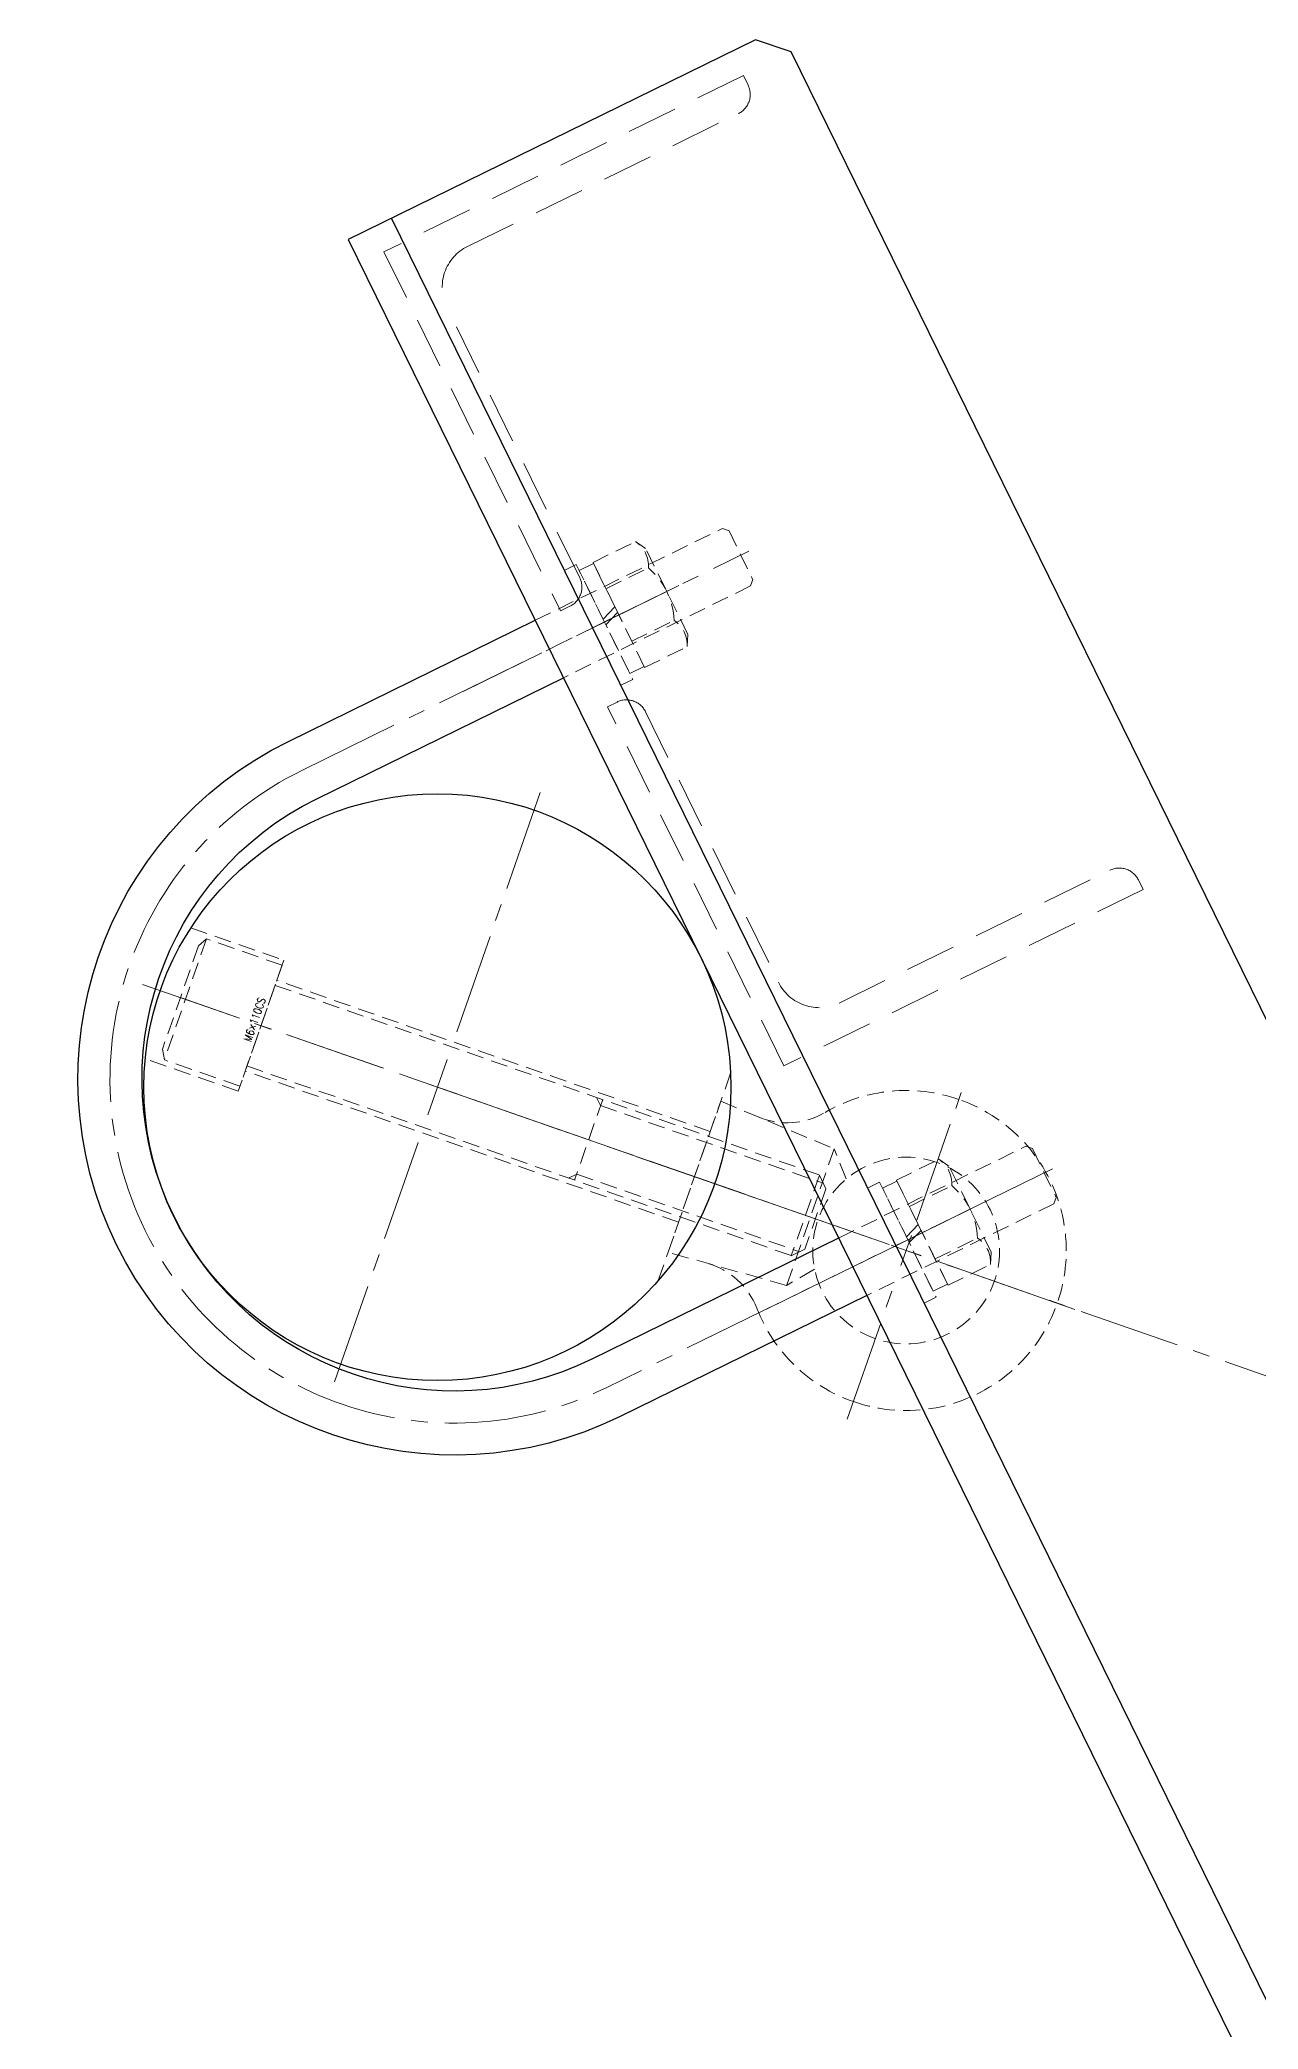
# Model space of a CAD drawing. Header units: millimetres. Extents: x 0 to 51411, y 0 to 16902.
# Drawn here: x 1654 to 1882.3, y 15920.2 to 16293.1 of the extents above; entities that cross this region are included whole.
import ezdxf

# ---------------------------------------------------------------- set-up
doc = ezdxf.new("R2010")
doc.units = ezdxf.units.MM
doc.linetypes.add('CENTER2', pattern=[28.575, 19.05, -3.175, 3.175, -3.175])
doc.linetypes.add('HIDDEN2', pattern=[4.7625, 3.175, -1.5875])
for name, color, linetype, lineweight in [('01_外形線', 7, 'Continuous', 25), ('03_かくれ線', 6, 'HIDDEN2', 13), ('04_中心線', 1, 'CENTER2', 9), ('05_CENTER', 4, 'CENTER2', 13)]:
    doc.layers.add(name, color=color, linetype=linetype, lineweight=lineweight)
doc.styles.add('寸法用', font='simplex.shx', dxfattribs={"width": 0.8, "bigfont": '@extfont2.shx'})

# ---------------------------------------------------------------- blocks, each defined once
blk = doc.blocks.new('*U1385')
at = {"layer": '04_中心線', "color": 0, "linetype": 'CENTER2', "transparency": 16777216}
for p, q in [((0, 11), (0, 58.5)), ((-58.5, 0), (-11, 0)), ((11, 0), (58.5, 0)), ((0, -58.5), (0, -11))]:
    blk.add_line(p, q, dxfattribs=at)
at = {"layer": '04_中心線', "color": 0, "linetype": 'Continuous', "transparency": 16777216}
for p, q in [((0, -5.5), (0, 5.5)), ((-5.5, 0), (5.5, 0))]:
    blk.add_line(p, q, dxfattribs=at)
blk = doc.blocks.new('*U1342')
at = {"layer": '04_中心線', "color": 0, "linetype": 'CENTER2', "transparency": 16777216}
for p, q in [((0, 6), (0, 45.5)), ((-33.5, 0), (-6, 0)), ((6, 0), (33.5, 0)), ((0, -33.5), (0, -6))]:
    blk.add_line(p, q, dxfattribs=at)
at = {"layer": '04_中心線', "color": 0, "linetype": 'Continuous', "transparency": 16777216}
for p, q in [((-3, 0), (3, 0)), ((0, -3), (0, 3))]:
    blk.add_line(p, q, dxfattribs=at)

msp = doc.modelspace()

# ---------------------------------------------------------------- linework, layer by layer
at = {"layer": '01_外形線', "transparency": 33554495}
for points in [[(1986.21, 15900.911), (1794.796, 16290.854), (1788.104, 16293.14), (1711.802, 16255.684), (1885.952, 15900.911)], [(1719.881, 16259.65), (1895.978, 15900.911)]]:
    msp.add_lwpolyline(points, dxfattribs=at)
for points in [[(1808.965, 16057.746), (1762.734, 16035.053, -1), (1700.603, 16161.625), (1746.833, 16184.319)], [(1803.677, 16068.518), (1757.447, 16045.825, -1), (1705.891, 16150.853), (1752.121, 16173.547)]]:
    msp.add_lwpolyline(points, format="xyb", dxfattribs=at)
msp.add_circle((1728.507, 16096.8), 55, dxfattribs=at)
at = {"layer": '03_かくれ線', "ltscale": 3, "transparency": 33554495}
for points in [[(1753.337, 16186.955, 0.4142136), (1755.165, 16192.308), (1730.269, 16243.027, -0.4142136), (1734.154, 16254.403), (1784.872, 16279.299, 0.4142136), (1786.701, 16284.653), (1785.819, 16286.448), (1718.493, 16253.399), (1751.542, 16186.073)], [(1762.15, 16169.001, -0.4142136), (1767.504, 16167.173), (1792.4, 16116.454, 0.4142136), (1803.776, 16112.569), (1854.495, 16137.466, -0.4142136), (1859.848, 16135.638), (1860.73, 16133.843), (1793.404, 16100.794), (1760.355, 16168.12)]]:
    msp.add_lwpolyline(points, format="xyb", close=True, dxfattribs=at)
at = {"layer": '03_かくれ線', "transparency": 33554495}
for points in [[(1746.833, 16184.319), (1781.89, 16201.528), (1783.158, 16201.095), (1787.585, 16191.946), (1787.178, 16190.755), (1752.121, 16173.547)], [(1757.66, 16195.169), (1765.616, 16199.075)], [(1765.616, 16199.075), (1767.504, 16197.808)], [(1775.436, 16181.65), (1767.504, 16197.808)], [(1752.269, 16193.671), (1754.513, 16194.772)], [(1752.269, 16193.671), (1762.844, 16172.127)], [(1754.513, 16194.772), (1765.088, 16173.228)], [(1757.757, 16194.972), (1755.064, 16193.65)], [(1759.536, 16184.539), (1755.064, 16193.65)], [(1767.327, 16175.475), (1757.66, 16195.169)], [(1761.748, 16186.841), (1757.757, 16194.972)], [(1760.077, 16190.246), (1768.033, 16194.151)], [(1759.536, 16184.539), (1761.748, 16186.841)], [(1760.065, 16183.462), (1762.277, 16185.764)], [(1767.231, 16175.672), (1762.277, 16185.764)], [(1764.537, 16174.35), (1760.065, 16183.462)], [(1764.91, 16180.399), (1772.866, 16184.304)], [(1767.327, 16175.475), (1775.283, 16179.38)], [(1775.283, 16179.38), (1775.436, 16181.65)], [(1764.537, 16174.35), (1767.231, 16175.672)], [(1765.088, 16173.228), (1762.844, 16172.127)], [(1682.326, 16126.671), (1699.739, 16120.599), (1691.178, 16096.049), (1673.765, 16102.121)], [(1683.732, 16123.287), (1676.97, 16103.896)], [(1685.246, 16124.593), (1677.344, 16101.932)], [(1685.246, 16124.593), (1683.732, 16123.287)], [(1699.41, 16119.655), (1685.246, 16124.593)], [(1699.41, 16119.655), (1691.508, 16096.993)], [(1698.093, 16115.878), (1800.071, 16080.318)], [(1779.627, 16088.506), (1698.422, 16116.822)], [(1677.344, 16101.932), (1676.97, 16103.896)], [(1691.508, 16096.993), (1677.344, 16101.932)], [(1773.7, 16071.51), (1692.495, 16099.826)], [(1692.825, 16100.77), (1794.803, 16065.211)], [(1783.443, 16099.451), (1769.884, 16060.565)], [(1759.468, 16094.476), (1754.2, 16079.368)], [(1759.073, 16093.343), (1758.335, 16094.871)], [(1759.073, 16093.343), (1800.809, 16078.79)], [(1771.725, 16065.844), (1781.602, 16094.172), (1802.84, 16085.222), (1793.922, 16059.648), (1771.725, 16065.844)], [(1805.082, 16079.593), (1802.84, 16085.222)], [(1803.677, 16068.518), (1838.734, 16085.727), (1840.002, 16085.294), (1844.428, 16076.145), (1844.022, 16074.955), (1808.965, 16057.746)], [(1814.504, 16079.369), (1822.46, 16083.274)], [(1822.46, 16083.274), (1824.348, 16082.007)], [(1832.28, 16065.849), (1824.348, 16082.007)], [(1754.595, 16080.502), (1753.067, 16079.764)], [(1754.595, 16080.502), (1796.331, 16065.949)], [(1800.071, 16080.318), (1794.803, 16065.211)], [(1801.301, 16077.771), (1797.35, 16066.441)], [(1800.071, 16080.318), (1801.301, 16077.771)], [(1809.112, 16077.87), (1811.357, 16078.972)], [(1809.112, 16077.87), (1819.688, 16056.326)], [(1811.357, 16078.972), (1821.932, 16057.428)], [(1814.6, 16079.172), (1811.907, 16077.85)], [(1816.38, 16068.738), (1811.907, 16077.85)], [(1824.171, 16059.674), (1814.504, 16079.369)], [(1818.592, 16071.04), (1814.6, 16079.172)], [(1816.92, 16074.445), (1824.876, 16078.351)], [(1816.38, 16068.738), (1818.592, 16071.04)], [(1816.909, 16067.661), (1819.121, 16069.963)], [(1824.074, 16059.872), (1819.121, 16069.963)], [(1794.803, 16065.211), (1797.35, 16066.441)], [(1821.381, 16058.55), (1816.909, 16067.661)], [(1821.754, 16064.598), (1829.71, 16068.503)], [(1799.178, 16062.663), (1793.922, 16059.648)], [(1824.171, 16059.674), (1832.127, 16063.58)], [(1832.127, 16063.58), (1832.28, 16065.849)], [(1821.381, 16058.55), (1824.074, 16059.872)], [(1821.932, 16057.428), (1819.688, 16056.326)]]:
    msp.add_lwpolyline(points, dxfattribs=at)
for points in [[(1768.033, 16194.151, 0.2679491), (1765.616, 16199.075)], [(1772.866, 16184.304, 0.2073316), (1768.033, 16194.151)], [(1775.283, 16179.38, 0.2679491), (1772.866, 16184.304)], [(1779.044, 16063.801, -0.2367228), (1788.339, 16055.364, 0.2200687), (1806.444, 16037.852, 1), (1826.199, 16094.507, 0.2200687), (1801.131, 16092.049, -0.2367228), (1788.605, 16091.22)], [(1824.876, 16078.351, 0.2679491), (1822.46, 16083.274)], [(1829.71, 16068.503, 0.2073316), (1824.876, 16078.351)], [(1832.127, 16063.58, 0.2679491), (1829.71, 16068.503)]]:
    msp.add_lwpolyline(points, format="xyb", dxfattribs=at)
msp.add_circle((1816.322, 16066.179), 17.5, dxfattribs=at)
at = {"layer": '04_中心線', "transparency": 33554495}
for p, q in [((1773.715, 16190.83), (1733.319, 16171.001)), ((1830.558, 16075.03), (1790.163, 16055.201))]:
    msp.add_line(p, q, dxfattribs=at)
msp.add_lwpolyline([(1843.713, 16081.487), (1760.091, 16040.439, -1), (1703.247, 16156.239), (1786.869, 16197.287)], format="xyb", dxfattribs=at)
for points in [[(1771.47, 16189.729), (1762.494, 16185.322)], [(1759.801, 16184), (1757.556, 16182.899)], [(1762.494, 16185.322), (1759.801, 16184)], [(1799.325, 16072.106), (1680.351, 16113.592)], [(1828.314, 16073.928), (1819.337, 16069.522)], [(1816.644, 16068.2), (1814.4, 16067.098)], [(1819.337, 16069.522), (1816.644, 16068.2)]]:
    msp.add_lwpolyline(points, dxfattribs=at)
at = {"layer": '05_CENTER', "color": 1}
msp.add_line((2433.697, 15850.911), (1728.527, 16096.8), dxfattribs=at)

# ---------------------------------------------------------------- block references
at = {"layer": '04_中心線', "linetype": 'CENTER2', "transparency": 33554495}
for name, p, rotation in [('*U1385', (1728.507, 16096.8), 250.7765595200002), ('*U1342', (1816.322, 16066.179), 70.77655952000005)]:
    msp.add_blockref(name, p, dxfattribs=dict(at, rotation=rotation))

# ---------------------------------------------------------------- texts
at = {"layer": '03_かくれ線', "transparency": 33554495, "style": '寸法用', "width": 0.8}
msp.add_text('M6×110CS', height=1.5, rotation=70.77656, dxfattribs=at).set_placement((1693.551, 16105.163))

doc.saveas('drawing.dxf')
